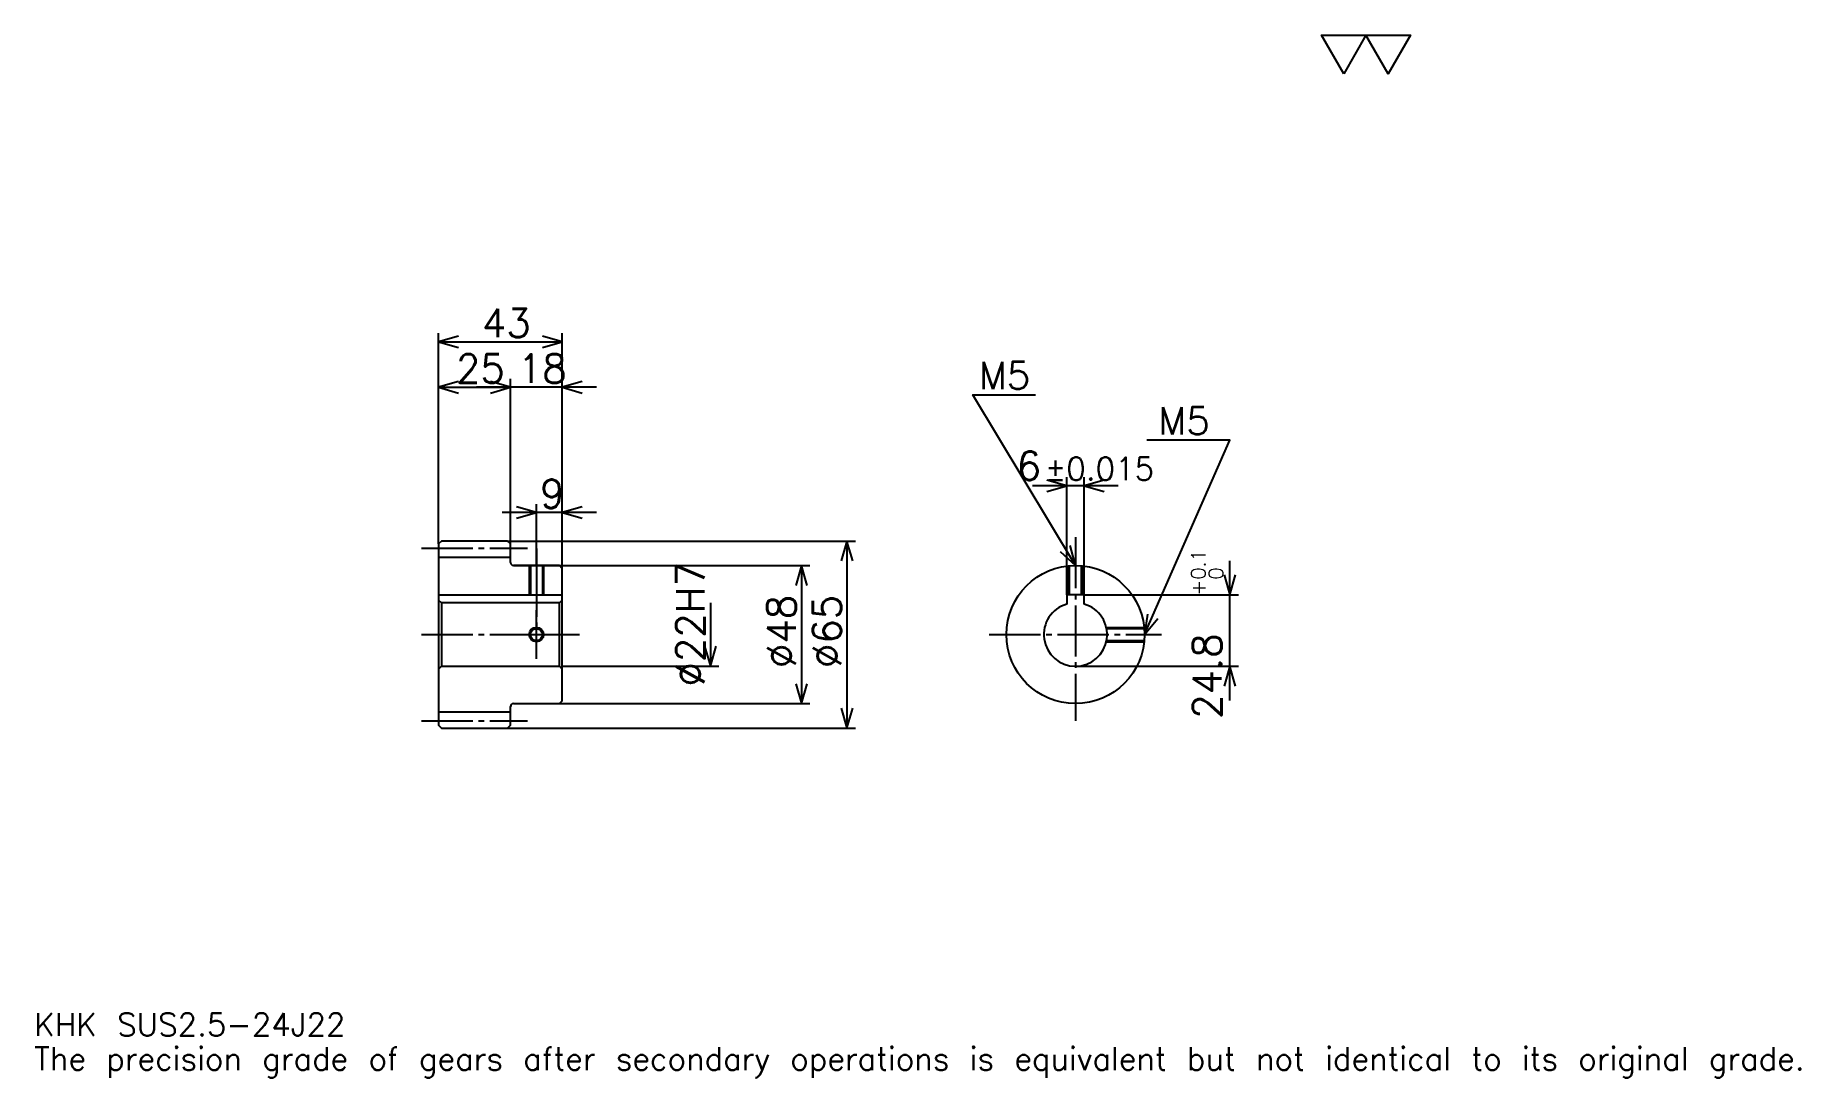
# Model space of a CAD drawing. Extents: x 20 to 634, y 7 to 369.
import ezdxf

# ---------------------------------------------------------------- set-up
doc = ezdxf.new("R2010")
doc.units = 0
doc.linetypes.add('DASHDOT', pattern=[23.739131, 17.804348, -1.978261, 1.978261, -1.978261])
doc.layers.get('0').update_dxf_attribs({"linetype": 'CONTINUOUS'})
doc.layers.add('DASHDOT', color=6, linetype='DASHDOT')
doc.styles.add('KANJI', font='TXT', dxfattribs={"bigfont": 'BIGFONT'})

msp = doc.modelspace()

# ---------------------------------------------------------------- linework, layer by layer
at = {"color": 5}
for p, q in [((160.239136, 193.728256), (160.239136, 265.934784)), ((203.239136, 193.728256), (203.239136, 265.934784)), ((160.239136, 262.967377), (203.239136, 262.967377)), ((160.239136, 247.141296), (185.239136, 247.141296)), ((215.108704, 247.141296), (173.369568, 247.141296)), ((185.239136, 193.728256), (185.239136, 250.108688)), ((378.543488, 175.028259), (378.543488, 215.891296)), ((384.543488, 175.028259), (384.543488, 215.891296)), ((396.413055, 212.923904), (366.67392, 212.923904)), ((215.108704, 203.619568), (182.369568, 203.619568)), ((194.239136, 193.728256), (194.239136, 206.586945)), ((160.239136, 192.728256), (160.239136, 193.728256)), ((184.239136, 193.728256), (203.239136, 193.728256)), ((185.239136, 192.728256), (185.239136, 193.728256)), ((194.239136, 185.228256), (194.239136, 193.728256)), ((194.239136, 185.228256), (194.239136, 193.728256)), ((203.239136, 193.728256), (305.119568, 193.728256)), ((203.239136, 184.228256), (203.239136, 193.728256)), ((302.152161, 193.728256), (302.152161, 128.728256)), ((186.239136, 185.228256), (203.239136, 185.228256)), ((203.239136, 185.228256), (289.293488, 185.228256)), ((286.326111, 185.228256), (286.326111, 137.228256)), ((435.217407, 138.358688), (435.217407, 186.897827)), ((254.67392, 172.228256), (254.67392, 150.228256)), ((384.543488, 175.028259), (438.184784, 175.028259)), ((203.239136, 150.228256), (257.641296, 150.228256)), ((381.543488, 150.228256), (438.184784, 150.228256)), ((186.239136, 137.228256), (203.239136, 137.228256)), ((203.239136, 137.228256), (289.293488, 137.228256)), ((184.239136, 128.728256), (203.239136, 128.728256)), ((203.239136, 128.728256), (305.119568, 128.728256))]:
    msp.add_line(p, q, dxfattribs=at)
at = {"color": 4}
for p, q in [((160.239136, 188.103256), (185.239136, 188.103256)), ((160.239136, 175.028259), (203.239136, 175.028259)), ((161.239136, 172.228256), (161.239136, 150.228256)), ((202.239136, 172.228256), (203.239136, 173.228256)), ((202.239136, 150.228256), (203.239136, 149.228256)), ((160.239136, 134.353256), (185.239136, 134.353256))]:
    msp.add_line(p, q, dxfattribs=at)
at = {"color": 7}
msp.add_lwpolyline([(474.782623, 356.086945), (467.067413, 369.459991), (497.928284, 369.459991), (490.213074, 356.086945), (482.497833, 369.459991), (474.782623, 356.086945)], dxfattribs=at)
at = {"color": 5}
for points in [[(167.163055, 264.945648), (160.239136, 262.967377), (167.163055, 260.989136)], [(196.315216, 260.989136), (203.239136, 262.967377), (196.315216, 264.945648)], [(167.163055, 249.119568), (160.239136, 247.141296), (167.163055, 245.163025)], [(178.315216, 245.163025), (185.239136, 247.141296), (178.315216, 249.119568)], [(178.315216, 245.163025), (185.239136, 247.141296), (178.315216, 249.119568)], [(210.163055, 249.119568), (203.239136, 247.141296), (210.163055, 245.163025)], [(381.543488, 185.228256), (345.934784, 244.57608), (367.695679, 244.57608)], [(405.543488, 161.228256), (435.217407, 228.75), (406.334778, 228.75)], [(371.619568, 210.945648), (378.543488, 212.923904), (371.619568, 214.902161)], [(391.467407, 214.902161), (384.543488, 212.923904), (391.467407, 210.945648)], [(187.315216, 201.641296), (194.239136, 203.619568), (187.315216, 205.597824)], [(210.163055, 205.597824), (203.239136, 203.619568), (210.163055, 201.641296)], [(304.130432, 186.804352), (302.152161, 193.728256), (300.17392, 186.804352)], [(376.284821, 190.147659), (381.543488, 185.228256), (379.67749, 192.183273)], [(288.304352, 178.304352), (286.326111, 185.228256), (284.347839, 178.304352)], [(433.239136, 181.952164), (435.217407, 175.028259), (437.195679, 181.952164)], [(406.518127, 168.362976), (405.543488, 161.228256), (410.140289, 166.771133)], [(252.695648, 157.152176), (254.67392, 150.228256), (256.652191, 157.152176)], [(437.195679, 143.304352), (435.217407, 150.228256), (433.239136, 143.304352)], [(284.347839, 144.152161), (286.326111, 137.228256), (288.304352, 144.152161)], [(300.17392, 135.652161), (302.152161, 128.728256), (304.130432, 135.652161)]]:
    msp.add_lwpolyline(points, dxfattribs=at)
at = {"color": 4}
for points in [[(185.239136, 186.228256), (185.239136, 192.728256), (184.239136, 193.728256), (161.239136, 193.728256), (160.239136, 192.728256), (160.239136, 149.228256)], [(186.239136, 137.228256), (202.239136, 137.228256), (203.239136, 138.228256), (203.239136, 184.228256), (202.239136, 185.228256), (186.239136, 185.228256)], [(191.739136, 185.228256), (191.739136, 175.028259)], [(192.174133, 185.228256), (192.174133, 175.028259)], [(196.304138, 185.228256), (196.304138, 175.028259)], [(196.739136, 185.228256), (196.739136, 175.028259)], [(379.043488, 175.028259), (379.043488, 185.097687)], [(379.478485, 175.028259), (379.478485, 185.139252)], [(383.60849, 175.028259), (383.60849, 185.139252)], [(384.043488, 175.028259), (384.043488, 185.097687)], [(160.239136, 149.228256), (161.239136, 150.228256), (202.239136, 150.228256), (202.239136, 172.228256), (161.239136, 172.228256), (160.239136, 173.228256)], [(384.543488, 171.811264), (384.543488, 175.028259), (378.543488, 175.028259), (378.543488, 171.811264)], [(392.255615, 163.728256), (405.412903, 163.728256)], [(392.3479, 163.293259), (405.454468, 163.293259)], [(392.255615, 158.728256), (405.412903, 158.728256)], [(392.3479, 159.163254), (405.454468, 159.163254)], [(160.239136, 149.228256), (160.239136, 129.728256), (161.239136, 128.728256), (184.239136, 128.728256), (185.239136, 129.728256), (185.239136, 136.228256)]]:
    msp.add_lwpolyline(points, dxfattribs=at)
for centre, radius in [((381.543488, 161.228256), 24), ((194.239136, 161.228256), 2.065)]:
    msp.add_circle(centre, radius, dxfattribs=at)
at = {"color": 7}
msp.add_circle((194.239136, 161.228256), 2.5, dxfattribs=at)
at = {"color": 4}
for centre, radius, start, end in [((186.239136, 186.228256), 1, 180, 270), ((381.543488, 161.228256), 11, 105.826620886, 74.173379114), ((186.239136, 136.228256), 1, 90, 180)]:
    msp.add_arc(centre, radius, start, end, dxfattribs=at)
at = {"layer": 'DASHDOT', "color": 7}
for p, q in [((154.304352, 191.228256), (191.17392, 191.228256)), ((381.543488, 195.119568), (381.543488, 131.293472)), ((194.239136, 185.228256), (194.239136, 161.228256)), ((154.304352, 161.228256), (209.17392, 161.228256)), ((351.608704, 161.228256), (411.478271, 161.228256)), ((154.304352, 131.228256), (191.17392, 131.228256))]:
    msp.add_line(p, q, dxfattribs=at)
for points in [[(194.239136, 191.16304), (194.239136, 169.093475)], [(194.239136, 152.793472), (194.239136, 169.66304)], [(185.804352, 161.228256), (202.67392, 161.228256)]]:
    msp.add_lwpolyline(points, dxfattribs=at)

# ---------------------------------------------------------------- texts
at = {"color": 7, "style": 'KANJI'}
for s, height, p in [('43', 9.891304, (175.309784, 264.549988)), ('25', 9.891304, (166.309784, 248.723907)), ('18', 9.891304, (187.809784, 248.723907)), ('M5', 9.495653, (347.913055, 246.554352)), ('M5', 9.495653, (410.291321, 230.728256)), ('6', 9.891304, (361.125885, 214.902161)), ('%%p0.015', 7.913043, (370.917053, 214.902161)), ('9', 9.891304, (195.52446, 205.202164)), ('KHK SUS2.5-24J22', 7.913043, (19.782608, 21.76087)), ('The precision grade of gears after secondary operations is equivalent but not identical to its original grade.', 7.913043, (19.782608, 9.891304))]:
    msp.add_text(s, height=height, dxfattribs=at).set_placement(p)
for s, height, p in [('%%c22H7', 9.891304, (252.695648, 143.17662)), ('0.1', 4.945652, (426.710876, 180.297211)), ('+', 4.945652, (426.710876, 174.758087)), ('0', 4.945652, (432.843506, 180.297211)), ('%%c48', 9.891304, (284.347839, 149.605972)), ('%%c65', 9.891304, (300.17392, 149.605972)), ('24.8', 9.891304, (432.250031, 131.944611))]:
    msp.add_text(s, height=height, rotation=90, dxfattribs=at).set_placement(p)

doc.saveas('drawing.dxf')
